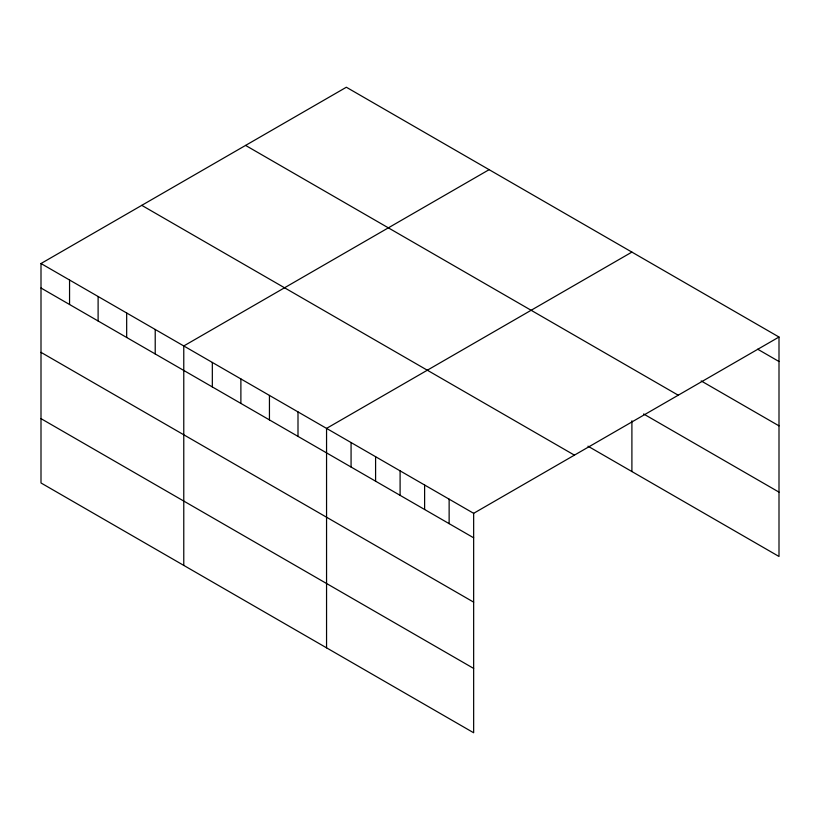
<?xml version="1.0" encoding="UTF-8"?>
<svg xmlns="http://www.w3.org/2000/svg" width="820" height="820" viewBox="0 0 820 820"><rect width="100%" height="100%" fill="white"/><g stroke="black" fill="none" stroke-linecap="round" stroke-linejoin="round"><path stroke-width="1.23" d="M41 263.527L473.652 513.32L473.652 732.762L41 482.97L41 263.527L346.347 87.238L779 337.03L779 556.472L587.971 446.182M489.12 169.668L183.772 345.958L183.772 565.4M631.902 252.099L326.555 428.388L326.555 647.831M473.652 513.32L779 337.03M757.68 349.207L779 361.517M701.182 380.931L779 425.857M245.58 145.417L678.232 395.209M643.628 413.977L779 492.133M141.768 205.348L574.42 455.141M41 288.015L473.652 537.807M41 352.354L473.652 602.146M41 418.641L473.652 668.423M631.902 420.814L631.902 471.541M449.134 499.165L449.134 523.652M424.616 485.009L424.616 509.497M400.098 470.854L400.098 495.341M375.591 456.699L375.591 481.186M351.073 442.544L351.073 467.031M297.998 411.906L297.998 436.394M269.442 395.414L269.442 419.912M240.885 378.932L240.885 403.419M212.329 362.44L212.329 386.937M155.216 329.476L155.216 353.963M126.669 312.984L126.669 337.481M98.113 296.502L98.113 320.989M69.556 280.01L69.556 304.507"/></g></svg>
